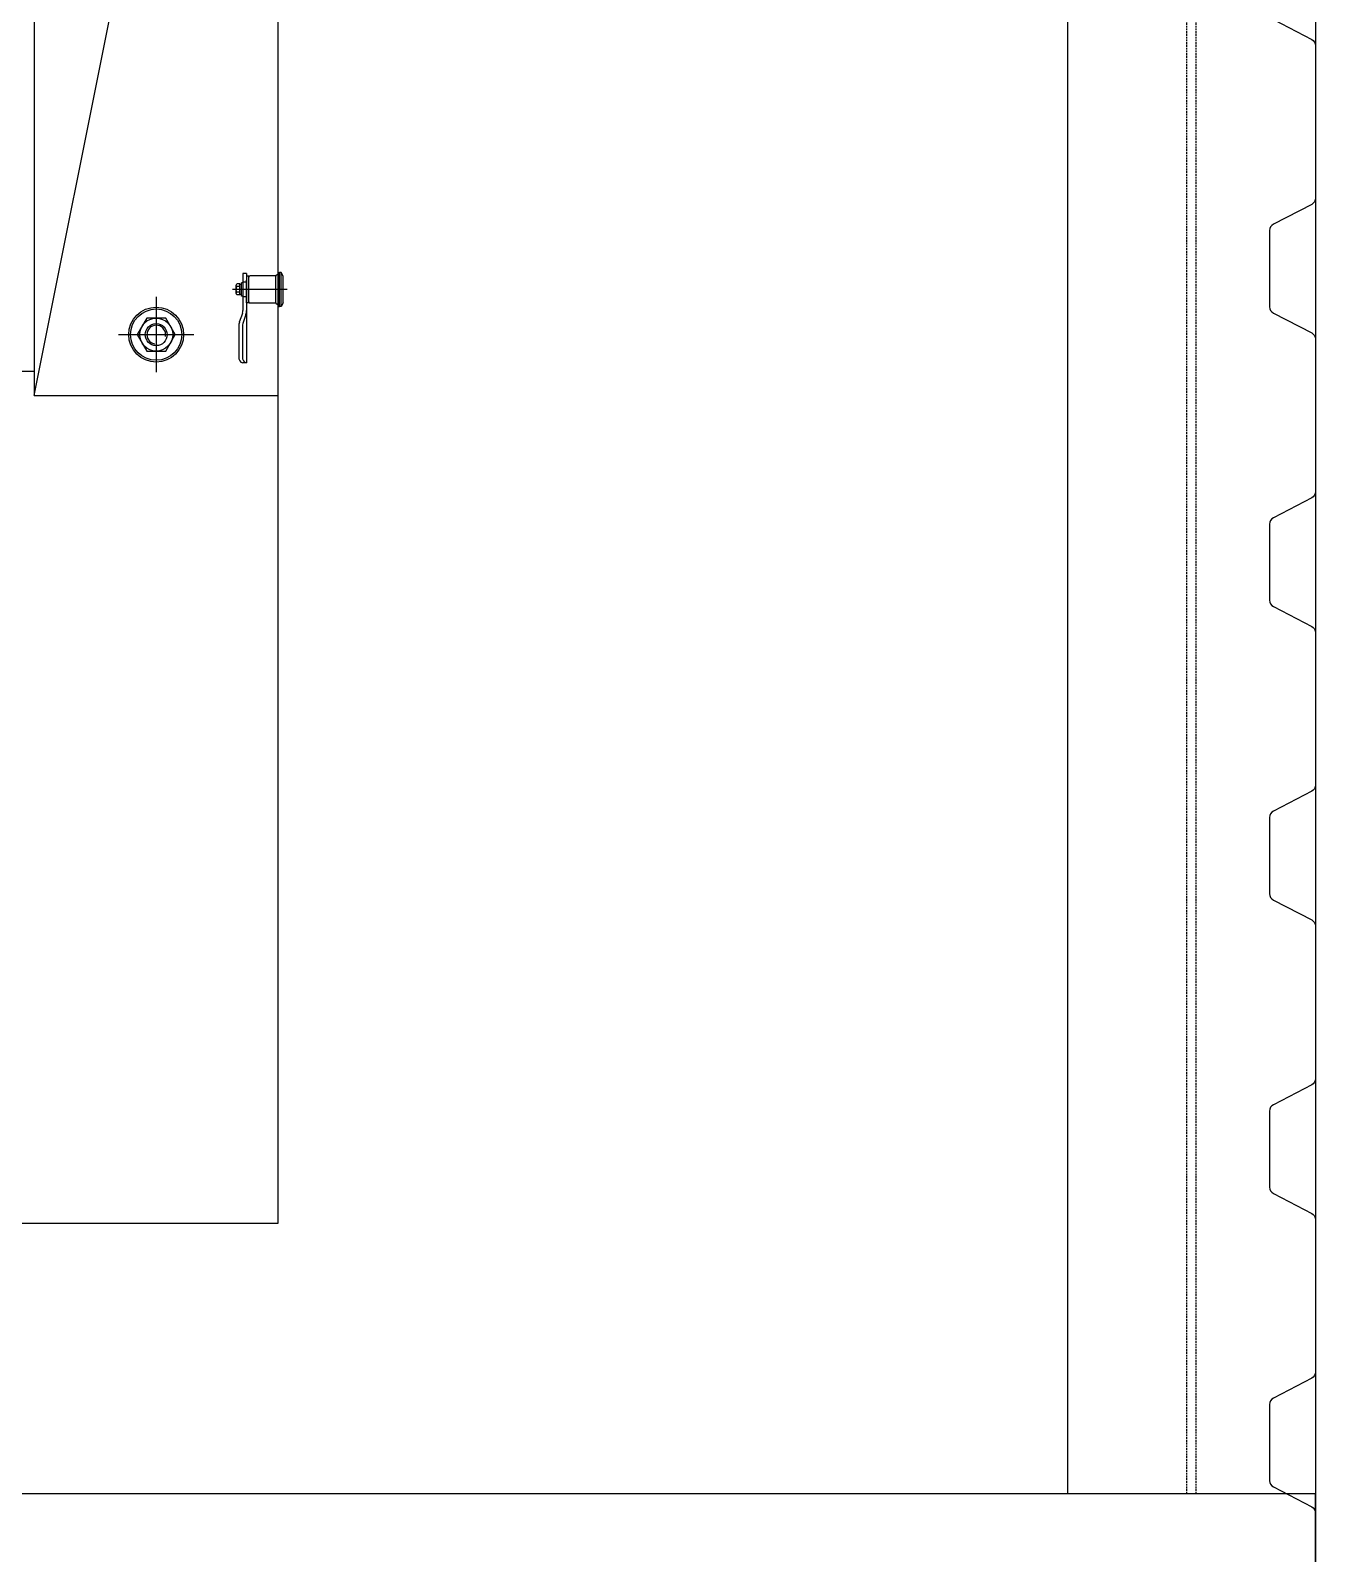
# Model space of a CAD drawing. Header units: millimetres. Extents: x 4133871 to 4440428, y -545651 to -495191.
# Drawn here: x 4166891 to 4167944, y -521690 to -520442 of the extents above; entities that cross this region are included whole.
import ezdxf

# ---------------------------------------------------------------- set-up
doc = ezdxf.new("R2010")
doc.units = ezdxf.units.MM
doc.header["$LTSCALE"] = 60
for name, pattern in [('CEN', [62, 60, -1, 0, -1]), ('CENTER', [2, 1.25, -0.25, 0.25, -0.25]), ('HIDDEN', [0.375, 0.25, -0.125])]:
    doc.linetypes.add(name, pattern=pattern)
for name, color, linetype in [('1CEN', 1, 'CEN'), ('1ST FL W2', 3, 'Continuous'), ('EQUIPMENT', 6, 'Continuous')]:
    doc.layers.add(name, color=color, linetype=linetype)

# ---------------------------------------------------------------- blocks, each defined once
blk = doc.blocks.new('EQ')
at = {"layer": 'EQUIPMENT', "color": 253}
for p, q in [((-1580, 15731.6), (-1580, 17881.6)), ((-1780, 17409.6), (-1780, 16409.6)), ((-1780, 16409.6), (-1580, 17409.6)), ((-1580, 16409.6), (-1580, 17409.6)), ((-1614.4, 16500), (-1613.9, 16501.1)), ((-1614.4, 16500), (-1613.9, 16501.1)), ((-1614.4, 16500), (-1613.9, 16501.1)), ((-1614.4, 16500), (-1613.9, 16501.1)), ((-1614.4, 16500), (-1613.9, 16501.1)), ((-1614.4, 16500), (-1613.9, 16501.1)), ((-1614.4, 16500), (-1613.9, 16501.1)), ((-1614.4, 16500), (-1613.9, 16501.1)), ((-1614.4, 16493.2), (-1614.4, 16500)), ((-1613.9, 16498.9), (-1614.4, 16500)), ((-1614.4, 16493.2), (-1614.4, 16500)), ((-1613.9, 16498.9), (-1614.4, 16500)), ((-1614.4, 16493.2), (-1614.4, 16500)), ((-1613.9, 16498.9), (-1614.4, 16500)), ((-1614.4, 16493.2), (-1614.4, 16500)), ((-1613.9, 16498.9), (-1614.4, 16500)), ((-1614.4, 16493.2), (-1614.4, 16500)), ((-1613.9, 16498.9), (-1614.4, 16500)), ((-1614.4, 16493.2), (-1614.4, 16500)), ((-1613.9, 16498.9), (-1614.4, 16500)), ((-1614.4, 16493.2), (-1614.4, 16500)), ((-1613.9, 16498.9), (-1614.4, 16500)), ((-1614.4, 16493.2), (-1614.4, 16500)), ((-1613.9, 16498.9), (-1614.4, 16500)), ((-1611.5, 16501.1), (-1613.9, 16501.1)), ((-1611.5, 16501.1), (-1613.9, 16501.1)), ((-1611.5, 16501.1), (-1613.9, 16501.1)), ((-1611.5, 16501.1), (-1613.9, 16501.1)), ((-1611.5, 16501.1), (-1613.9, 16501.1)), ((-1611.5, 16501.1), (-1613.9, 16501.1)), ((-1611.5, 16501.1), (-1613.9, 16501.1)), ((-1611.5, 16501.1), (-1613.9, 16501.1)), ((-1611.5, 16492.1), (-1611.5, 16501.1)), ((-1611.5, 16492.1), (-1611.5, 16501.1)), ((-1611.5, 16492.1), (-1611.5, 16501.1)), ((-1611.5, 16492.1), (-1611.5, 16501.1)), ((-1611.5, 16492.1), (-1611.5, 16501.1)), ((-1611.5, 16492.1), (-1611.5, 16501.1)), ((-1611.5, 16492.1), (-1611.5, 16501.1)), ((-1611.5, 16492.1), (-1611.5, 16501.1)), ((-1610, 16500.6), (-1611.5, 16500.6)), ((-1610, 16500.6), (-1611.5, 16500.6)), ((-1610, 16500.6), (-1611.5, 16500.6)), ((-1610, 16500.6), (-1611.5, 16500.6)), ((-1610, 16500.6), (-1611.5, 16500.6)), ((-1610, 16500.6), (-1611.5, 16500.6)), ((-1610, 16500.6), (-1611.5, 16500.6)), ((-1610, 16500.6), (-1611.5, 16500.6)), ((-1609, 16502.1), (-1610, 16502.1)), ((-1610, 16491.1), (-1610, 16502.1)), ((-1609, 16502.1), (-1610, 16502.1)), ((-1610, 16491.1), (-1610, 16502.1)), ((-1609, 16502.1), (-1610, 16502.1)), ((-1610, 16491.1), (-1610, 16502.1)), ((-1609, 16502.1), (-1610, 16502.1)), ((-1610, 16491.1), (-1610, 16502.1)), ((-1609, 16502.1), (-1610, 16502.1)), ((-1610, 16491.1), (-1610, 16502.1)), ((-1609, 16502.1), (-1610, 16502.1)), ((-1610, 16491.1), (-1610, 16502.1)), ((-1609, 16502.1), (-1610, 16502.1)), ((-1610, 16491.1), (-1610, 16502.1)), ((-1609, 16502.1), (-1610, 16502.1)), ((-1610, 16491.1), (-1610, 16502.1)), ((-1609, 16509.6), (-1609, 16479.3)), ((-1606, 16509.6), (-1609, 16509.6)), ((-1609, 16509.6), (-1609, 16479.3)), ((-1606, 16509.6), (-1609, 16509.6)), ((-1609, 16509.6), (-1609, 16479.3)), ((-1606, 16509.6), (-1609, 16509.6)), ((-1609, 16509.6), (-1609, 16479.3)), ((-1606, 16509.6), (-1609, 16509.6)), ((-1609, 16509.6), (-1609, 16479.3)), ((-1606, 16509.6), (-1609, 16509.6)), ((-1609, 16509.6), (-1609, 16479.3)), ((-1606, 16509.6), (-1609, 16509.6)), ((-1609, 16509.6), (-1609, 16479.3)), ((-1606, 16509.6), (-1609, 16509.6)), ((-1609, 16509.6), (-1609, 16479.3)), ((-1606, 16509.6), (-1609, 16509.6)), ((-1606, 16502.6), (-1609, 16502.6)), ((-1606, 16502.6), (-1609, 16502.6)), ((-1606, 16502.6), (-1609, 16502.6)), ((-1606, 16502.6), (-1609, 16502.6)), ((-1606, 16502.6), (-1609, 16502.6)), ((-1606, 16502.6), (-1609, 16502.6)), ((-1606, 16502.6), (-1609, 16502.6)), ((-1606, 16502.6), (-1609, 16502.6)), ((-1606, 16509.6), (-1606, 16436.6)), ((-1606, 16509.6), (-1606, 16436.6)), ((-1606, 16509.6), (-1606, 16436.6)), ((-1606, 16509.6), (-1606, 16436.6)), ((-1606, 16509.6), (-1606, 16436.6)), ((-1606, 16509.6), (-1606, 16436.6)), ((-1606, 16509.6), (-1606, 16436.6)), ((-1606, 16509.6), (-1606, 16436.6)), ((-1604, 16507.6), (-1606, 16507.6)), ((-1604, 16507.6), (-1606, 16507.6)), ((-1604, 16507.6), (-1606, 16507.6)), ((-1604, 16507.6), (-1606, 16507.6)), ((-1604, 16507.6), (-1606, 16507.6)), ((-1604, 16507.6), (-1606, 16507.6)), ((-1604, 16507.6), (-1606, 16507.6)), ((-1604, 16507.6), (-1606, 16507.6)), ((-1606, 16485.6), (-1606, 16504.1)), ((-1606, 16485.6), (-1606, 16504.1)), ((-1606, 16485.6), (-1606, 16504.1)), ((-1606, 16485.6), (-1606, 16504.1)), ((-1606, 16485.6), (-1606, 16504.1)), ((-1606, 16485.6), (-1606, 16504.1)), ((-1606, 16485.6), (-1606, 16504.1)), ((-1606, 16485.6), (-1606, 16504.1)), ((-1604, 16486.5), (-1604, 16507.6)), ((-1604, 16486.5), (-1604, 16507.6)), ((-1604, 16486.5), (-1604, 16507.6)), ((-1604, 16486.5), (-1604, 16507.6)), ((-1604, 16486.5), (-1604, 16507.6)), ((-1604, 16486.5), (-1604, 16507.6)), ((-1604, 16486.5), (-1604, 16507.6)), ((-1604, 16486.5), (-1604, 16507.6)), ((-1604, 16485.6), (-1604, 16504.1)), ((-1604, 16485.6), (-1604, 16504.1)), ((-1604, 16485.6), (-1604, 16504.1)), ((-1604, 16485.6), (-1604, 16504.1)), ((-1604, 16485.6), (-1604, 16504.1)), ((-1604, 16485.6), (-1604, 16504.1)), ((-1604, 16485.6), (-1604, 16504.1)), ((-1604, 16485.6), (-1604, 16504.1)), ((-1582, 16507.8), (-1603, 16507.8)), ((-1582, 16507.8), (-1603, 16507.8)), ((-1582, 16507.8), (-1603, 16507.8)), ((-1582, 16507.8), (-1603, 16507.8)), ((-1582, 16507.8), (-1603, 16507.8)), ((-1582, 16507.8), (-1603, 16507.8)), ((-1582, 16507.8), (-1603, 16507.8)), ((-1582, 16507.8), (-1603, 16507.8)), ((-1582, 16485.6), (-1582, 16507.6)), ((-1582, 16485.6), (-1582, 16507.6)), ((-1582, 16485.6), (-1582, 16507.6)), ((-1582, 16485.6), (-1582, 16507.6)), ((-1582, 16485.6), (-1582, 16507.6)), ((-1582, 16485.6), (-1582, 16507.6)), ((-1582, 16485.6), (-1582, 16507.6)), ((-1582, 16485.6), (-1582, 16507.6)), ((-1580, 16508.6), (-1581, 16508.6)), ((-1580, 16508.6), (-1581, 16508.6)), ((-1580, 16508.6), (-1581, 16508.6)), ((-1580, 16508.6), (-1581, 16508.6)), ((-1580, 16508.6), (-1581, 16508.6)), ((-1580, 16508.6), (-1581, 16508.6)), ((-1580, 16508.6), (-1581, 16508.6)), ((-1580, 16508.6), (-1581, 16508.6)), ((-1580, 16482.7), (-1580, 16510.6)), ((-1580, 16510.6), (-1579, 16510.6)), ((-1580, 16482.7), (-1580, 16510.6)), ((-1580, 16510.6), (-1579, 16510.6)), ((-1580, 16482.7), (-1580, 16510.6)), ((-1580, 16510.6), (-1579, 16510.6)), ((-1580, 16482.7), (-1580, 16510.6)), ((-1580, 16510.6), (-1579, 16510.6)), ((-1580, 16482.7), (-1580, 16510.6)), ((-1580, 16510.6), (-1579, 16510.6)), ((-1580, 16482.7), (-1580, 16510.6)), ((-1580, 16510.6), (-1579, 16510.6)), ((-1580, 16482.7), (-1580, 16510.6)), ((-1580, 16510.6), (-1579, 16510.6)), ((-1580, 16482.7), (-1580, 16510.6)), ((-1580, 16510.6), (-1579, 16510.6)), ((-1579, 16508.8), (-1580, 16509.8)), ((-1579, 16508.8), (-1580, 16509.8)), ((-1579, 16508.8), (-1580, 16509.8)), ((-1579, 16508.8), (-1580, 16509.8)), ((-1579, 16508.8), (-1580, 16509.8)), ((-1579, 16508.8), (-1580, 16509.8)), ((-1579, 16508.8), (-1580, 16509.8)), ((-1579, 16508.8), (-1580, 16509.8)), ((-1579, 16506.5), (-1580, 16507.5)), ((-1579, 16506.5), (-1580, 16507.5)), ((-1579, 16506.5), (-1580, 16507.5)), ((-1579, 16506.5), (-1580, 16507.5)), ((-1579, 16506.5), (-1580, 16507.5)), ((-1579, 16506.5), (-1580, 16507.5)), ((-1579, 16506.5), (-1580, 16507.5)), ((-1579, 16506.5), (-1580, 16507.5)), ((-1579, 16504.3), (-1580, 16505.3)), ((-1579, 16504.3), (-1580, 16505.3)), ((-1579, 16504.3), (-1580, 16505.3)), ((-1579, 16504.3), (-1580, 16505.3)), ((-1579, 16504.3), (-1580, 16505.3)), ((-1579, 16504.3), (-1580, 16505.3)), ((-1579, 16504.3), (-1580, 16505.3)), ((-1579, 16504.3), (-1580, 16505.3)), ((-1579, 16502.1), (-1580, 16503.1)), ((-1579, 16502.1), (-1580, 16503.1)), ((-1579, 16502.1), (-1580, 16503.1)), ((-1579, 16502.1), (-1580, 16503.1)), ((-1579, 16502.1), (-1580, 16503.1)), ((-1579, 16502.1), (-1580, 16503.1)), ((-1579, 16502.1), (-1580, 16503.1)), ((-1579, 16502.1), (-1580, 16503.1)), ((-1579, 16499.8), (-1580, 16500.8)), ((-1579, 16499.8), (-1580, 16500.8)), ((-1579, 16499.8), (-1580, 16500.8)), ((-1579, 16499.8), (-1580, 16500.8)), ((-1579, 16499.8), (-1580, 16500.8)), ((-1579, 16499.8), (-1580, 16500.8)), ((-1579, 16499.8), (-1580, 16500.8)), ((-1579, 16499.8), (-1580, 16500.8)), ((-1579, 16482.7), (-1579, 16510.6)), ((-1577.7, 16510.6), (-1579, 16510.6)), ((-1579, 16482.7), (-1579, 16510.6)), ((-1577.7, 16510.6), (-1579, 16510.6)), ((-1579, 16482.7), (-1579, 16510.6)), ((-1577.7, 16510.6), (-1579, 16510.6)), ((-1579, 16482.7), (-1579, 16510.6)), ((-1577.7, 16510.6), (-1579, 16510.6)), ((-1579, 16482.7), (-1579, 16510.6)), ((-1577.7, 16510.6), (-1579, 16510.6)), ((-1579, 16482.7), (-1579, 16510.6)), ((-1577.7, 16510.6), (-1579, 16510.6)), ((-1579, 16482.7), (-1579, 16510.6)), ((-1577.7, 16510.6), (-1579, 16510.6)), ((-1579, 16482.7), (-1579, 16510.6)), ((-1577.7, 16510.6), (-1579, 16510.6)), ((-1577.7, 16482.7), (-1577.7, 16510.6)), ((-1576, 16507.6), (-1577.7, 16510.6)), ((-1577.7, 16482.7), (-1577.7, 16510.6)), ((-1576, 16507.6), (-1577.7, 16510.6)), ((-1577.7, 16482.7), (-1577.7, 16510.6)), ((-1576, 16507.6), (-1577.7, 16510.6)), ((-1577.7, 16482.7), (-1577.7, 16510.6)), ((-1576, 16507.6), (-1577.7, 16510.6)), ((-1577.7, 16482.7), (-1577.7, 16510.6)), ((-1576, 16507.6), (-1577.7, 16510.6)), ((-1577.7, 16482.7), (-1577.7, 16510.6)), ((-1576, 16507.6), (-1577.7, 16510.6)), ((-1577.7, 16482.7), (-1577.7, 16510.6)), ((-1576, 16507.6), (-1577.7, 16510.6)), ((-1577.7, 16482.7), (-1577.7, 16510.6)), ((-1576, 16507.6), (-1577.7, 16510.6)), ((-1576, 16485.7), (-1576, 16507.6)), ((-1576, 16485.7), (-1576, 16507.6)), ((-1576, 16485.7), (-1576, 16507.6)), ((-1576, 16485.7), (-1576, 16507.6)), ((-1576, 16485.7), (-1576, 16507.6)), ((-1576, 16485.7), (-1576, 16507.6)), ((-1576, 16485.7), (-1576, 16507.6)), ((-1576, 16485.7), (-1576, 16507.6)), ((-1680, 16490.6), (-1680, 16428.7)), ((-1572.6, 16496.6), (-1617.5, 16496.6)), ((-1572.6, 16496.6), (-1617.5, 16496.6)), ((-1572.6, 16496.6), (-1617.5, 16496.6)), ((-1572.6, 16496.6), (-1617.5, 16496.6)), ((-1572.6, 16496.6), (-1617.5, 16496.6)), ((-1572.6, 16496.6), (-1617.5, 16496.6)), ((-1572.6, 16496.6), (-1617.5, 16496.6)), ((-1572.6, 16496.6), (-1617.5, 16496.6)), ((-1614.4, 16496.6), (-1613.9, 16498.9)), ((-1614.4, 16496.6), (-1613.9, 16498.9)), ((-1614.4, 16496.6), (-1613.9, 16498.9)), ((-1614.4, 16496.6), (-1613.9, 16498.9)), ((-1614.4, 16496.6), (-1613.9, 16498.9)), ((-1614.4, 16496.6), (-1613.9, 16498.9)), ((-1614.4, 16496.6), (-1613.9, 16498.9)), ((-1614.4, 16496.6), (-1613.9, 16498.9)), ((-1613.9, 16494.3), (-1614.4, 16496.6)), ((-1613.9, 16494.3), (-1614.4, 16496.6)), ((-1613.9, 16494.3), (-1614.4, 16496.6)), ((-1613.9, 16494.3), (-1614.4, 16496.6)), ((-1613.9, 16494.3), (-1614.4, 16496.6)), ((-1613.9, 16494.3), (-1614.4, 16496.6)), ((-1613.9, 16494.3), (-1614.4, 16496.6)), ((-1613.9, 16494.3), (-1614.4, 16496.6)), ((-1614.4, 16493.2), (-1613.9, 16494.3)), ((-1614.4, 16493.2), (-1613.9, 16494.3)), ((-1614.4, 16493.2), (-1613.9, 16494.3)), ((-1614.4, 16493.2), (-1613.9, 16494.3)), ((-1614.4, 16493.2), (-1613.9, 16494.3)), ((-1614.4, 16493.2), (-1613.9, 16494.3)), ((-1614.4, 16493.2), (-1613.9, 16494.3)), ((-1614.4, 16493.2), (-1613.9, 16494.3)), ((-1613.9, 16492.1), (-1614.4, 16493.2)), ((-1613.9, 16492.1), (-1614.4, 16493.2)), ((-1613.9, 16492.1), (-1614.4, 16493.2)), ((-1613.9, 16492.1), (-1614.4, 16493.2)), ((-1613.9, 16492.1), (-1614.4, 16493.2)), ((-1613.9, 16492.1), (-1614.4, 16493.2)), ((-1613.9, 16492.1), (-1614.4, 16493.2)), ((-1613.9, 16492.1), (-1614.4, 16493.2)), ((-1611.5, 16498.9), (-1613.9, 16498.9)), ((-1611.5, 16498.9), (-1613.9, 16498.9)), ((-1611.5, 16498.9), (-1613.9, 16498.9)), ((-1611.5, 16498.9), (-1613.9, 16498.9)), ((-1611.5, 16498.9), (-1613.9, 16498.9)), ((-1611.5, 16498.9), (-1613.9, 16498.9)), ((-1611.5, 16498.9), (-1613.9, 16498.9)), ((-1611.5, 16498.9), (-1613.9, 16498.9)), ((-1611.5, 16494.3), (-1613.9, 16494.3)), ((-1611.5, 16494.3), (-1613.9, 16494.3)), ((-1611.5, 16494.3), (-1613.9, 16494.3)), ((-1611.5, 16494.3), (-1613.9, 16494.3)), ((-1611.5, 16494.3), (-1613.9, 16494.3)), ((-1611.5, 16494.3), (-1613.9, 16494.3)), ((-1611.5, 16494.3), (-1613.9, 16494.3)), ((-1611.5, 16494.3), (-1613.9, 16494.3)), ((-1611.5, 16492.1), (-1613.9, 16492.1)), ((-1611.5, 16492.1), (-1613.9, 16492.1)), ((-1611.5, 16492.1), (-1613.9, 16492.1)), ((-1611.5, 16492.1), (-1613.9, 16492.1)), ((-1611.5, 16492.1), (-1613.9, 16492.1)), ((-1611.5, 16492.1), (-1613.9, 16492.1)), ((-1611.5, 16492.1), (-1613.9, 16492.1)), ((-1611.5, 16492.1), (-1613.9, 16492.1)), ((-1610, 16492.6), (-1611.5, 16492.6)), ((-1610, 16492.6), (-1611.5, 16492.6)), ((-1610, 16492.6), (-1611.5, 16492.6)), ((-1610, 16492.6), (-1611.5, 16492.6)), ((-1610, 16492.6), (-1611.5, 16492.6)), ((-1610, 16492.6), (-1611.5, 16492.6)), ((-1610, 16492.6), (-1611.5, 16492.6)), ((-1610, 16492.6), (-1611.5, 16492.6)), ((-1609, 16491.1), (-1610, 16491.1)), ((-1609, 16491.1), (-1610, 16491.1)), ((-1609, 16491.1), (-1610, 16491.1)), ((-1609, 16491.1), (-1610, 16491.1)), ((-1609, 16491.1), (-1610, 16491.1)), ((-1609, 16491.1), (-1610, 16491.1)), ((-1609, 16491.1), (-1610, 16491.1)), ((-1609, 16491.1), (-1610, 16491.1)), ((-1606, 16490.6), (-1609, 16490.6)), ((-1606, 16490.6), (-1609, 16490.6)), ((-1606, 16490.6), (-1609, 16490.6)), ((-1606, 16490.6), (-1609, 16490.6)), ((-1606, 16490.6), (-1609, 16490.6)), ((-1606, 16490.6), (-1609, 16490.6)), ((-1606, 16490.6), (-1609, 16490.6)), ((-1606, 16490.6), (-1609, 16490.6)), ((-1579, 16497.6), (-1580, 16498.6)), ((-1579, 16497.6), (-1580, 16498.6)), ((-1579, 16497.6), (-1580, 16498.6)), ((-1579, 16497.6), (-1580, 16498.6)), ((-1579, 16497.6), (-1580, 16498.6)), ((-1579, 16497.6), (-1580, 16498.6)), ((-1579, 16497.6), (-1580, 16498.6)), ((-1579, 16497.6), (-1580, 16498.6)), ((-1579, 16495.3), (-1580, 16496.3)), ((-1579, 16495.3), (-1580, 16496.3)), ((-1579, 16495.3), (-1580, 16496.3)), ((-1579, 16495.3), (-1580, 16496.3)), ((-1579, 16495.3), (-1580, 16496.3)), ((-1579, 16495.3), (-1580, 16496.3)), ((-1579, 16495.3), (-1580, 16496.3)), ((-1579, 16495.3), (-1580, 16496.3)), ((-1579, 16493.1), (-1580, 16494.1)), ((-1579, 16493.1), (-1580, 16494.1)), ((-1579, 16493.1), (-1580, 16494.1)), ((-1579, 16493.1), (-1580, 16494.1)), ((-1579, 16493.1), (-1580, 16494.1)), ((-1579, 16493.1), (-1580, 16494.1)), ((-1579, 16493.1), (-1580, 16494.1)), ((-1579, 16493.1), (-1580, 16494.1)), ((-1579, 16490.8), (-1580, 16491.8)), ((-1579, 16490.8), (-1580, 16491.8)), ((-1579, 16490.8), (-1580, 16491.8)), ((-1579, 16490.8), (-1580, 16491.8)), ((-1579, 16490.8), (-1580, 16491.8)), ((-1579, 16490.8), (-1580, 16491.8)), ((-1579, 16490.8), (-1580, 16491.8)), ((-1579, 16490.8), (-1580, 16491.8)), ((-1579, 16488.6), (-1580, 16489.6)), ((-1579, 16488.6), (-1580, 16489.6)), ((-1579, 16488.6), (-1580, 16489.6)), ((-1579, 16488.6), (-1580, 16489.6)), ((-1579, 16488.6), (-1580, 16489.6)), ((-1579, 16488.6), (-1580, 16489.6)), ((-1579, 16488.6), (-1580, 16489.6)), ((-1579, 16488.6), (-1580, 16489.6)), ((-1579, 16486.3), (-1580, 16487.3)), ((-1579, 16486.3), (-1580, 16487.3)), ((-1579, 16486.3), (-1580, 16487.3)), ((-1579, 16486.3), (-1580, 16487.3)), ((-1579, 16486.3), (-1580, 16487.3)), ((-1579, 16486.3), (-1580, 16487.3)), ((-1579, 16486.3), (-1580, 16487.3)), ((-1579, 16486.3), (-1580, 16487.3)), ((-1609.4, 16477), (-1611.9, 16469.7)), ((-1609.4, 16477), (-1611.9, 16469.7)), ((-1609.4, 16477), (-1611.9, 16469.7)), ((-1609.4, 16477), (-1611.9, 16469.7)), ((-1609.4, 16477), (-1611.9, 16469.7)), ((-1609.4, 16477), (-1611.9, 16469.7)), ((-1609.4, 16477), (-1611.9, 16469.7)), ((-1609.4, 16477), (-1611.9, 16469.7)), ((-1606.5, 16476.1), (-1609, 16468.7)), ((-1606.5, 16476.1), (-1609, 16468.7)), ((-1606.5, 16476.1), (-1609, 16468.7)), ((-1606.5, 16476.1), (-1609, 16468.7)), ((-1606.5, 16476.1), (-1609, 16468.7)), ((-1606.5, 16476.1), (-1609, 16468.7)), ((-1606.5, 16476.1), (-1609, 16468.7)), ((-1606.5, 16476.1), (-1609, 16468.7)), ((-1604, 16485.6), (-1606, 16485.6)), ((-1604, 16485.6), (-1606, 16485.6)), ((-1604, 16485.6), (-1606, 16485.6)), ((-1604, 16485.6), (-1606, 16485.6)), ((-1604, 16485.6), (-1606, 16485.6)), ((-1604, 16485.6), (-1606, 16485.6)), ((-1604, 16485.6), (-1606, 16485.6)), ((-1604, 16485.6), (-1606, 16485.6)), ((-1582, 16485.5), (-1603, 16485.5)), ((-1582, 16485.5), (-1603, 16485.5)), ((-1582, 16485.5), (-1603, 16485.5)), ((-1582, 16485.5), (-1603, 16485.5)), ((-1582, 16485.5), (-1603, 16485.5)), ((-1582, 16485.5), (-1603, 16485.5)), ((-1582, 16485.5), (-1603, 16485.5)), ((-1582, 16485.5), (-1603, 16485.5)), ((-1580, 16484.6), (-1581, 16484.6)), ((-1580, 16484.6), (-1581, 16484.6)), ((-1580, 16484.6), (-1581, 16484.6)), ((-1580, 16484.6), (-1581, 16484.6)), ((-1580, 16484.6), (-1581, 16484.6)), ((-1580, 16484.6), (-1581, 16484.6)), ((-1580, 16484.6), (-1581, 16484.6)), ((-1580, 16484.6), (-1581, 16484.6)), ((-1579, 16484.1), (-1580, 16485.1)), ((-1579, 16484.1), (-1580, 16485.1)), ((-1579, 16484.1), (-1580, 16485.1)), ((-1579, 16484.1), (-1580, 16485.1)), ((-1579, 16484.1), (-1580, 16485.1)), ((-1579, 16484.1), (-1580, 16485.1)), ((-1579, 16484.1), (-1580, 16485.1)), ((-1579, 16484.1), (-1580, 16485.1)), ((-1579.8, 16482.7), (-1580, 16482.8)), ((-1579.8, 16482.7), (-1580, 16482.8)), ((-1579.8, 16482.7), (-1580, 16482.8)), ((-1579.8, 16482.7), (-1580, 16482.8)), ((-1579.8, 16482.7), (-1580, 16482.8)), ((-1579.8, 16482.7), (-1580, 16482.8)), ((-1579.8, 16482.7), (-1580, 16482.8)), ((-1579.8, 16482.7), (-1580, 16482.8)), ((-1580, 16482.7), (-1579, 16482.7)), ((-1580, 16482.7), (-1579, 16482.7)), ((-1580, 16482.7), (-1579, 16482.7)), ((-1580, 16482.7), (-1579, 16482.7)), ((-1580, 16482.7), (-1579, 16482.7)), ((-1580, 16482.7), (-1579, 16482.7)), ((-1580, 16482.7), (-1579, 16482.7)), ((-1580, 16482.7), (-1579, 16482.7)), ((-1577.7, 16482.7), (-1579, 16482.7)), ((-1577.7, 16482.7), (-1579, 16482.7)), ((-1577.7, 16482.7), (-1579, 16482.7)), ((-1577.7, 16482.7), (-1579, 16482.7)), ((-1577.7, 16482.7), (-1579, 16482.7)), ((-1577.7, 16482.7), (-1579, 16482.7)), ((-1577.7, 16482.7), (-1579, 16482.7)), ((-1577.7, 16482.7), (-1579, 16482.7)), ((-1576, 16485.7), (-1577.7, 16482.7)), ((-1576, 16485.7), (-1577.7, 16482.7)), ((-1576, 16485.7), (-1577.7, 16482.7)), ((-1576, 16485.7), (-1577.7, 16482.7)), ((-1576, 16485.7), (-1577.7, 16482.7)), ((-1576, 16485.7), (-1577.7, 16482.7)), ((-1576, 16485.7), (-1577.7, 16482.7)), ((-1576, 16485.7), (-1577.7, 16482.7)), ((-1687.8, 16473.1), (-1695.6, 16459.6)), ((-1672.2, 16473.1), (-1687.8, 16473.1)), ((-1664.4, 16459.6), (-1672.2, 16473.1)), ((-1612.4, 16466.5), (-1612.4, 16441.6)), ((-1612.4, 16466.5), (-1612.4, 16441.6)), ((-1612.4, 16466.5), (-1612.4, 16441.6)), ((-1612.4, 16466.5), (-1612.4, 16441.6)), ((-1612.4, 16466.5), (-1612.4, 16441.6)), ((-1612.4, 16466.5), (-1612.4, 16441.6)), ((-1612.4, 16466.5), (-1612.4, 16441.6)), ((-1612.4, 16466.5), (-1612.4, 16441.6)), ((-1609.4, 16466.5), (-1609.4, 16441.6)), ((-1609.4, 16466.5), (-1609.4, 16441.6)), ((-1609.4, 16466.5), (-1609.4, 16441.6)), ((-1609.4, 16466.5), (-1609.4, 16441.6)), ((-1609.4, 16466.5), (-1609.4, 16441.6)), ((-1609.4, 16466.5), (-1609.4, 16441.6)), ((-1609.4, 16466.5), (-1609.4, 16441.6)), ((-1609.4, 16466.5), (-1609.4, 16441.6)), ((-1710.9, 16459.6), (-1649.1, 16459.6)), ((-1695.6, 16459.6), (-1687.8, 16446.1)), ((-1672.2, 16446.1), (-1664.4, 16459.6)), ((-1687.8, 16446.1), (-1672.2, 16446.1)), ((-1810, 16429.6), (-1780, 16429.6)), ((-1606, 16436.6), (-1609.4, 16436.6)), ((-1606, 16436.6), (-1609.4, 16436.6)), ((-1606, 16436.6), (-1609.4, 16436.6)), ((-1606, 16436.6), (-1609.4, 16436.6)), ((-1606, 16436.6), (-1609.4, 16436.6)), ((-1606, 16436.6), (-1609.4, 16436.6)), ((-1606, 16436.6), (-1609.4, 16436.6)), ((-1606, 16436.6), (-1609.4, 16436.6)), ((-1780, 16409.6), (-1580, 16409.6)), ((-3180, 15731.6), (-1580, 15731.6))]:
    blk.add_line(p, q, dxfattribs=at)
for radius in [22.5, 21, 13.5, 9]:
    blk.add_circle((-1680, 16459.6), radius, dxfattribs=at)
for centre, radius, start, end in [((-1603, 16506.8), 1, 90, 180), ((-1603, 16506.8), 1, 90, 180), ((-1603, 16506.8), 1, 90, 180), ((-1603, 16506.8), 1, 90, 180), ((-1603, 16506.8), 1, 90, 180), ((-1603, 16506.8), 1, 90, 180), ((-1603, 16506.8), 1, 90, 180), ((-1603, 16506.8), 1, 90, 180), ((-1581, 16507.6), 1, 90, 180), ((-1581, 16507.6), 1, 90, 180), ((-1581, 16507.6), 1, 90, 180), ((-1581, 16507.6), 1, 90, 180), ((-1581, 16507.6), 1, 90, 180), ((-1581, 16507.6), 1, 90, 180), ((-1581, 16507.6), 1, 90, 180), ((-1581, 16507.6), 1, 90, 180), ((-1616, 16479.3), 7, 341.222, 0), ((-1616, 16479.3), 7, 341.222, 0), ((-1616, 16479.3), 7, 341.222, 0), ((-1616, 16479.3), 7, 341.222, 0), ((-1616, 16479.3), 7, 341.222, 0), ((-1616, 16479.3), 7, 341.222, 0), ((-1616, 16479.3), 7, 341.222, 0), ((-1616, 16479.3), 7, 341.222, 0), ((-1616, 16479.3), 10, 341.222, 0), ((-1616, 16479.3), 10, 341.222, 0), ((-1616, 16479.3), 10, 341.222, 0), ((-1616, 16479.3), 10, 341.222, 0), ((-1616, 16479.3), 10, 341.222, 0), ((-1616, 16479.3), 10, 341.222, 0), ((-1616, 16479.3), 10, 341.222, 0), ((-1616, 16479.3), 10, 341.222, 0), ((-1603, 16486.5), 1, 180, 270), ((-1603, 16486.5), 1, 180, 270), ((-1603, 16486.5), 1, 180, 270), ((-1603, 16486.5), 1, 180, 270), ((-1603, 16486.5), 1, 180, 270), ((-1603, 16486.5), 1, 180, 270), ((-1603, 16486.5), 1, 180, 270), ((-1603, 16486.5), 1, 180, 270), ((-1581, 16485.6), 1, 180, 270), ((-1581, 16485.6), 1, 180, 270), ((-1581, 16485.6), 1, 180, 270), ((-1581, 16485.6), 1, 180, 270), ((-1581, 16485.6), 1, 180, 270), ((-1581, 16485.6), 1, 180, 270), ((-1581, 16485.6), 1, 180, 270), ((-1581, 16485.6), 1, 180, 270), ((-1680, 16459.6), 7.65, 349.2, 259.2), ((-1602.4, 16466.5), 10, 161.222, 180), ((-1602.4, 16466.5), 10, 161.222, 180), ((-1602.4, 16466.5), 10, 161.222, 180), ((-1602.4, 16466.5), 10, 161.222, 180), ((-1602.4, 16466.5), 10, 161.222, 180), ((-1602.4, 16466.5), 10, 161.222, 180), ((-1602.4, 16466.5), 10, 161.222, 180), ((-1602.4, 16466.5), 10, 161.222, 180), ((-1602.4, 16466.5), 7, 161.222, 180), ((-1602.4, 16466.5), 7, 161.222, 180), ((-1602.4, 16466.5), 7, 161.222, 180), ((-1602.4, 16466.5), 7, 161.222, 180), ((-1602.4, 16466.5), 7, 161.222, 180), ((-1602.4, 16466.5), 7, 161.222, 180), ((-1602.4, 16466.5), 7, 161.222, 180), ((-1602.4, 16466.5), 7, 161.222, 180)]:
    blk.add_arc(centre, radius, start, end, dxfattribs=at)
for centre in [(-1609.4, 16441.6), (-1609.4, 16441.6), (-1609.4, 16441.6), (-1609.4, 16441.6), (-1609.4, 16441.6), (-1609.4, 16441.6), (-1609.4, 16441.6), (-1609.4, 16441.6), (-1606.4, 16441.6), (-1606.4, 16441.6), (-1606.4, 16441.6), (-1606.4, 16441.6), (-1606.4, 16441.6), (-1606.4, 16441.6), (-1606.4, 16441.6), (-1606.4, 16441.6)]:
    blk.add_ellipse(centre, major_axis=(0, 5), ratio=0.6, start_param=7.853982, end_param=9.424778, dxfattribs=at)
blk = doc.blocks.new('15M')
at = {"linetype": 'HIDDEN', "ltscale": 0.1}
for p, q in [((-109989.3, -152276.4), (-109989.3, -154870.4)), ((-109981.8, -152276.4), (-109981.8, -154870.4))]:
    blk.add_line(p, q, dxfattribs=at)
for points in [[(-110087.1, -152276.4), (-95087.1, -152276.4), (-95087.1, -152073.4), (-110087.1, -152073.4)], [(-109884.1, -154870.4), (-110087.1, -154870.4), (-110087.1, -152276.4), (-109884.1, -152276.4)]]:
    blk.add_lwpolyline(points, close=True)
blk = doc.blocks.new('외각')
for p, rotation in [((-167089.4, 106207.1), 90), ((-125103.1, -152953.5), 180)]:
    blk.add_blockref('15M', p, dxfattribs=dict(rotation=rotation))

msp = doc.modelspace()

# ---------------------------------------------------------------- block references
at = {"color": 3}
msp.add_blockref('외각', (4182960, -520964.2), dxfattribs=at)

# ---------------------------------------------------------------- next in the draw order: block references
at = {"layer": 'EQUIPMENT', "color": 3}
msp.add_blockref('EQ', (4168674, -537151), dxfattribs=at)

# ---------------------------------------------------------------- next in the draw order: linework, layer by layer
at = {"layer": '1CEN', "color": 1, "linetype": 'CENTER', "ltscale": 0.5}
msp.add_line((4167944, -502344.3), (4167944, -540844.3), dxfattribs=at)
at = {"layer": '1ST FL W2', "color": 6}
msp.add_lwpolyline([(4167909.5, -520433.2), (4167940.9, -520449.5, -0.279959), (4167944, -520454.7), (4167944, -520579.5, -0.279959), (4167940.9, -520584.7), (4167909.5, -520601, 0.279959), (4167906.4, -520606.1), (4167906.4, -520637.3), (4167906.4, -520668.6, 0.279959), (4167909.5, -520673.7), (4167940.9, -520690, -0.279959), (4167944, -520695.2), (4167944, -520820, -0.279959), (4167940.9, -520825.1), (4167909.5, -520841.5, 0.279959), (4167906.4, -520846.6), (4167906.4, -520877.8), (4167906.4, -520909, 0.279959), (4167909.5, -520914.2), (4167940.9, -520930.5, -0.279959), (4167944, -520935.6), (4167944, -521060.5, -0.279959), (4167940.9, -521065.6), (4167909.5, -521081.9, 0.279959), (4167906.4, -521087.1), (4167906.4, -521118.3), (4167906.4, -521149.5, 0.279959), (4167909.5, -521154.7), (4167940.9, -521171, -0.279959), (4167944, -521176.1), (4167944, -521301, -0.279959), (4167940.9, -521306.1), (4167909.5, -521322.4, 0.279959), (4167906.4, -521327.6), (4167906.4, -521358.8), (4167906.4, -521390, 0.279959), (4167909.5, -521395.1), (4167940.9, -521411.5, -0.279959), (4167944, -521416.6), (4167944, -521541.4, -0.279959), (4167940.9, -521546.6), (4167909.5, -521562.9, 0.279959), (4167906.4, -521568), (4167906.4, -521599.3), (4167906.4, -521630.5, 0.279959), (4167909.5, -521635.6), (4167940.9, -521651.9, -0.279959), (4167944, -521657.1), (4167944, -521781.9, -0.279959)], format="xyb", dxfattribs=at)

doc.saveas('drawing.dxf')
